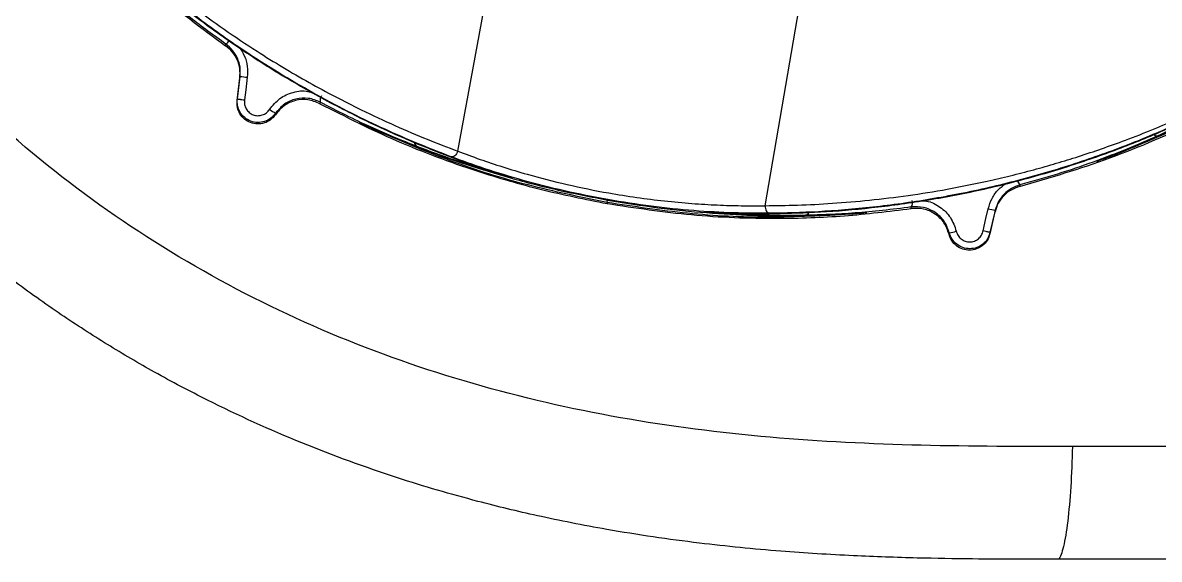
# Model space of a CAD drawing. Extents: x -54 to 18, y -18 to 89.
# Drawn here: x -45.578 to -40.585, y 5.88 to 8.237 of the extents above; entities that cross this region are included whole.
import ezdxf

# ---------------------------------------------------------------- set-up
doc = ezdxf.new("R2010")
doc.units = 0
doc.header["$MEASUREMENT"] = 0
doc.layers.add('GEOMETRY', color=2, linetype='Continuous', lineweight=25)

# ---------------------------------------------------------------- blocks, each defined once
blk = doc.blocks.new('2026 MINI-ASPIRE')
at = {"layer": 'GEOMETRY'}
for p, q in [((-25.7911, -43.0789), (-25.632, -42.2109)), ((-24.4409, -43.3184), (-24.2918, -42.4486)), ((-26.7608, -42.8557), (-26.7486, -42.757)), ((-26.7596, -42.8492), (-26.7474, -42.7502)), ((-26.7474, -42.7502), (-26.7486, -42.757)), ((-26.7608, -42.8557), (-26.7596, -42.8492)), ((-26.3959, -42.8632), (-26.3972, -42.8702)), ((-26.5927, -42.9186), (-26.5916, -42.9121)), ((-25.1348, -43.3043), (-25.1355, -43.3087)), ((-25.1348, -43.3043), (-25.1329, -43.2938)), ((-25.1325, -43.2918), (-25.1329, -43.2936)), ((-23.8, -43.3309), (-23.7988, -43.3238)), ((-23.43, -43.3387), (-23.4525, -43.4358)), ((-23.4312, -43.3454), (-23.43, -43.3387)), ((-23.4536, -43.4424), (-23.4312, -43.3454)), ((-23.6319, -43.4371), (-23.6331, -43.4436)), ((-23.4525, -43.4358), (-23.4536, -43.4424)), ((-18.8984, -44.3762), (-23.0914, -44.3762)), ((-18.8984, -44.8713), (-23.1516, -44.8713))]:
    blk.add_line(p, q, dxfattribs=at)
at = {"layer": 'GEOMETRY', "flags": 128}
for points in [[(-26.8117, -42.6155), (-26.8109, -42.6116), (-26.8103, -42.6085)], [(-26.7159, -42.7545), (-26.7228, -42.8099), (-26.7283, -42.8534)], [(-25.7911, -43.0789), (-25.7933, -43.0848), (-25.7962, -43.0902), (-25.7997, -43.095), (-25.8037, -43.0989), (-25.808, -43.1018), (-25.8124, -43.1036), (-25.8167, -43.1041), (-25.8208, -43.1034)], [(-23.3221, -43.2273), (-23.3227, -43.2312), (-23.3233, -43.2343)], [(-24.4409, -43.3184), (-24.4409, -43.3246), (-24.44, -43.3307), (-24.4384, -43.3364), (-24.436, -43.3415), (-24.433, -43.3457), (-24.4294, -43.3489), (-24.4256, -43.3509), (-24.4215, -43.3516)], [(-23.4834, -43.429), (-23.4708, -43.3746), (-23.461, -43.3318)]]:
    blk.add_lwpolyline(points, dxfattribs=at)
at = {"layer": 'GEOMETRY'}
for centre, radius, start, end in [((-26.8354, -42.5671), 0.0484, 301.2146, 327.2857), ((-26.6398, -42.0731), 0.6856, 260.9749, 263.6296), ((-26.3616, -42.8569), 0.0349, 142.4437, 190.2784), ((-26.4589, -42.6732), 0.2733, 234.3684, 240.9505), ((-22.7198, -42.9939), 0.0178, 221.149, 284.3296), ((-25.9618, -43.0404), 0.0198, 179.1179, 240.2046), ((-23.2949, -43.2021), 0.0371, 188.4901, 222.7741), ((-23.8289, -43.3062), 0.0349, 329.6049, 17.4397), ((-23.2981, -42.6659), 0.6856, 256.2538, 258.9084), ((-24.2674, -43.341), 0.0198, 279.669, 340.6787), ((-23.6744, -43.1671), 0.2733, 278.9329, 285.5149)]:
    blk.add_arc(centre, radius, start, end, dxfattribs=at)
for points, knots in [([(-28.5788, -38.5792), (-28.5938, -38.7173), (-28.6241, -38.9968), (-28.6163, -39.4232), (-28.5674, -39.8542), (-28.4722, -40.2832), (-28.3319, -40.7031), (-28.1514, -41.0991), (-27.9364, -41.466), (-27.6936, -41.8007), (-27.4224, -42.1056), (-27.13, -42.3806), (-26.917, -42.5378), (-26.8117, -42.6155)], [0, 0, 0, 0, 0.0898729, 0.1818231, 0.2754404, 0.3702648, 0.4657983, 0.5615202, 0.6514757, 0.7406968, 0.8287714, 0.9153191, 1, 1, 1, 1]), ([(-23.3233, -43.2343), (-23.19, -43.195), (-22.9203, -43.1157), (-22.5296, -42.9446), (-22.1505, -42.7339), (-21.791, -42.4811), (-21.4573, -42.1903), (-21.161, -41.8715), (-20.9048, -41.5321), (-20.6891, -41.1793), (-20.5118, -40.8118), (-20.3703, -40.4361), (-20.307, -40.1791), (-20.2758, -40.052)], [0, 0, 0, 0, 0.0898722, 0.1818218, 0.2754387, 0.3702628, 0.4657961, 0.561518, 0.6514737, 0.7406952, 0.8287702, 0.9153185, 1, 1, 1, 1]), ([(-20.5458, -40.8618), (-20.5834, -40.9427), (-20.6573, -41.1015), (-20.7843, -41.3261), (-20.9184, -41.5352), (-21.0589, -41.7282), (-21.2037, -41.9058), (-21.3514, -42.0683), (-21.5557, -42.2713), (-21.8269, -42.5026), (-22.1754, -42.7423), (-22.5339, -42.9431), (-22.7831, -43.0454), (-22.9058, -43.0957)], [0, 0, 0, 0, 0.080189, 0.157498, 0.231929, 0.30348, 0.372151, 0.437943, 0.500854, 0.631228, 0.757877, 0.880801, 1, 1, 1, 1]), ([(-27.443, -42.0176), (-27.4169, -42.0436), (-27.3649, -42.0953), (-27.28, -42.1747), (-27.1905, -42.2543), (-27.084, -42.344), (-26.9604, -42.4413), (-26.8188, -42.544), (-26.6483, -42.658), (-26.4455, -42.7795), (-26.24, -42.8868), (-26.0663, -42.9676), (-25.9222, -43.0289), (-25.8351, -43.0622), (-25.7911, -43.0789)], [0, 0, 0, 0, 0.062726, 0.124875, 0.186872, 0.24887, 0.334808, 0.417017, 0.498695, 0.623888, 0.74857, 0.831862, 0.915167, 1, 1, 1, 1]), ([(-25.8208, -43.1034), (-25.8637, -43.0868), (-25.9496, -43.0537), (-26.0918, -42.9923), (-26.2392, -42.9228), (-26.3899, -42.8445), (-26.5411, -42.7584), (-26.7148, -42.65), (-26.9068, -42.5164), (-27.1063, -42.3591), (-27.2892, -42.1978), (-27.3931, -42.0937), (-27.4452, -42.0414)], [0, 0, 0, 0, 0.083888, 0.16767, 0.251439, 0.334347, 0.417696, 0.50154, 0.625868, 0.751248, 0.87519, 1, 1, 1, 1]), ([(-27.3981, -42.0919), (-27.3483, -42.1402), (-27.2492, -42.2366), (-27.0749, -42.3865), (-26.8856, -42.5333), (-26.6818, -42.6738), (-26.4696, -42.8029), (-26.2562, -42.9168), (-26.0486, -43.0143), (-25.9264, -43.0635), (-25.8654, -43.088)], [0, 0, 0, 0, 0.12569, 0.25037, 0.375563, 0.500264, 0.625538, 0.750116, 0.875235, 1, 1, 1, 1]), ([(-26.8103, -42.6085), (-26.8629, -42.5705), (-26.9679, -42.4946), (-27.1005, -42.3855), (-27.2137, -42.2855), (-27.275, -42.2266), (-27.3057, -42.197)], [0, 0, 0, 0, 0.281186, 0.561367, 0.779999, 1, 1, 1, 1]), ([(-26.7486, -42.757), (-26.748, -42.7434), (-26.7467, -42.7162), (-26.7589, -42.6769), (-26.78, -42.6414), (-26.8011, -42.6241), (-26.8117, -42.6155)], [0, 0, 0, 0, 0.249567, 0.499548, 0.749672, 1, 1, 1, 1]), ([(-26.7474, -42.7502), (-26.7468, -42.7366), (-26.7455, -42.7093), (-26.7578, -42.6699), (-26.779, -42.6344), (-26.7999, -42.6172), (-26.8103, -42.6085)], [0, 0, 0, 0, 0.249238, 0.498989, 0.749129, 1, 1, 1, 1]), ([(-26.7506, -42.6236), (-26.7428, -42.6352), (-26.7261, -42.6603), (-26.7137, -42.7061), (-26.7152, -42.7384), (-26.7159, -42.7545)], [0, 0, 0, 0, 0.303273, 0.651893, 1, 1, 1, 1]), ([(-23.0914, -44.3762), (-23.3128, -44.3763), (-23.5342, -44.3761), (-23.9769, -44.3651), (-24.1982, -44.3545), (-24.6393, -44.316), (-24.8592, -44.2882), (-25.2951, -44.2109), (-25.5112, -44.1615), (-25.9366, -44.0385), (-26.1459, -43.9651), (-26.5541, -43.7933), (-26.753, -43.695), (-27.1368, -43.4739), (-27.3216, -43.3511), (-27.6734, -43.0823), (-27.8404, -42.9364), (-27.9968, -42.7796)], [0, 0, 0, 0, 0.125, 0.125, 0.25, 0.25, 0.375, 0.375, 0.5, 0.5, 0.625, 0.625, 0.75, 0.75, 0.875, 0.875, 1, 1, 1, 1]), ([(-26.6181, -42.8953), (-26.6041, -42.8782), (-26.5761, -42.844), (-26.5151, -42.8174), (-26.4613, -42.8106), (-26.4331, -42.8212), (-26.4249, -42.8243)], [0, 0, 0, 0, 0.293459, 0.586273, 0.879025, 1, 1, 1, 1]), ([(-26.5927, -42.9186), (-26.5993, -42.9265), (-26.6124, -42.9425), (-26.6406, -42.9565), (-26.6714, -42.9611), (-26.7021, -42.9551), (-26.7292, -42.9395), (-26.7495, -42.9158), (-26.7616, -42.8867), (-26.7611, -42.8661), (-26.7608, -42.8557)], [0, 0, 0, 0, 0.124967, 0.249935, 0.374904, 0.499874, 0.624844, 0.749815, 0.874787, 1, 1, 1, 1]), ([(-26.5916, -42.9121), (-26.5981, -42.9201), (-26.6113, -42.936), (-26.6395, -42.95), (-26.6703, -42.9545), (-26.7011, -42.9486), (-26.7281, -42.9329), (-26.7484, -42.9092), (-26.7604, -42.8801), (-26.7599, -42.8595), (-26.7596, -42.8492)], [0, 0, 0, 0, 0.1251697, 0.2501305, 0.3751335, 0.5001511, 0.6251397, 0.7500909, 0.8750349, 1, 1, 1, 1]), ([(-26.7596, -42.8492), (-26.7592, -42.8493), (-26.7586, -42.8494), (-26.7546, -42.85), (-26.7505, -42.8506), (-26.7455, -42.8512), (-26.7382, -42.8522), (-26.7322, -42.8529), (-26.7283, -42.8534)], [0, 0, 0, 0, 0.238711, 0.367881, 0.5, 0.632119, 0.761289, 1, 1, 1, 1]), ([(-26.7283, -42.8534), (-26.7285, -42.8603), (-26.729, -42.874), (-26.7213, -42.8934), (-26.7082, -42.9095), (-26.6904, -42.9202), (-26.67, -42.9242), (-26.6496, -42.921), (-26.631, -42.9113), (-26.6224, -42.9006), (-26.6181, -42.8953)], [0, 0, 0, 0, 0.125019, 0.250024, 0.374989, 0.499919, 0.624841, 0.749786, 0.874765, 1, 1, 1, 1]), ([(-26.3972, -42.8702), (-26.4144, -42.8632), (-26.4487, -42.8493), (-26.505, -42.8537), (-26.5569, -42.876), (-26.5808, -42.9044), (-26.5927, -42.9186)], [0, 0, 0, 0, 0.249975, 0.499864, 0.749685, 1, 1, 1, 1]), ([(-26.3959, -42.8632), (-26.4128, -42.8563), (-26.4465, -42.8427), (-26.5027, -42.8468), (-26.5553, -42.8691), (-26.5795, -42.8977), (-26.5916, -42.9121)], [0, 0, 0, 0, 0.251408, 0.501549, 0.75077, 1, 1, 1, 1]), ([(-26.3972, -42.8702), (-26.2856, -42.9266), (-26.062, -43.0397), (-25.7341, -43.1607), (-25.4249, -43.2514), (-25.2319, -43.2896), (-25.1355, -43.3087)], [0, 0, 0, 0, 0.279611, 0.560094, 0.78039, 1, 1, 1, 1]), ([(-25.9716, -43.0576), (-26.0039, -43.0449), (-26.0683, -43.0195), (-26.1737, -42.9733), (-26.2831, -42.9219), (-26.3582, -42.8828), (-26.3959, -42.8632)], [0, 0, 0, 0, 0.251319, 0.501728, 0.749711, 1, 1, 1, 1]), ([(-24.4409, -43.3184), (-24.3943, -43.3178), (-24.3018, -43.3166), (-24.1465, -43.3087), (-23.9835, -43.295), (-23.8138, -43.2744), (-23.64, -43.2466), (-23.4896, -43.2165), (-23.363, -43.1869), (-23.2617, -43.1608), (-23.1615, -43.1324), (-23.0619, -43.1017), (-22.9604, -43.0678), (-22.8495, -43.0277), (-22.737, -42.9836), (-22.6254, -42.9363), (-22.5583, -42.9054), (-22.5248, -42.89)], [0, 0, 0, 0, 0.083992, 0.166802, 0.249894, 0.332773, 0.41556, 0.499717, 0.548273, 0.598608, 0.647843, 0.697091, 0.74963, 0.805338, 0.874327, 0.937162, 1, 1, 1, 1]), ([(-22.5309, -42.9131), (-22.5983, -42.9445), (-22.7325, -43.0069), (-22.9607, -43.0956), (-23.2029, -43.1748), (-23.4571, -43.2414), (-23.7157, -43.2927), (-23.97, -43.3275), (-24.2125, -43.3472), (-24.3519, -43.3502), (-24.4215, -43.3516)], [0, 0, 0, 0, 0.125679, 0.250401, 0.375573, 0.500293, 0.625558, 0.750126, 0.875243, 1, 1, 1, 1]), ([(-26.1555, -42.9855), (-26.1627, -42.9821), (-26.1772, -42.9754), (-26.1965, -42.9661), (-26.2115, -42.9587), (-26.2202, -42.9541), (-26.2215, -42.953), (-26.2151, -42.9556), (-26.2021, -42.9614), (-26.1895, -42.9672), (-26.1832, -42.9701)], [0, 0, 0, 0, 0.124806, 0.249876, 0.374961, 0.500027, 0.625052, 0.75002, 0.874973, 1, 1, 1, 1]), ([(-26.1832, -42.9701), (-26.1322, -42.9927), (-26.0411, -43.0331), (-25.96, -43.0639), (-25.9242, -43.0774)], [0, 0, 0, 0, 0.559695, 1, 1, 1, 1]), ([(-25.1348, -43.3043), (-25.2511, -43.2806), (-25.4842, -43.2332), (-25.8261, -43.1265), (-26.0456, -43.0325), (-26.1555, -42.9855)], [0, 0, 0, 0, 0.332127, 0.66546, 1, 1, 1, 1]), ([(-24.3743, -43.3525), (-24.3083, -43.3504), (-24.1761, -43.3463), (-23.947, -43.326), (-23.7072, -43.2923), (-23.4639, -43.244), (-23.2244, -43.1822), (-22.9963, -43.1094), (-22.7815, -43.0286), (-22.6555, -42.9724), (-22.5925, -42.9443)], [0, 0, 0, 0, 0.125312, 0.250889, 0.375194, 0.500597, 0.62496, 0.750182, 0.874953, 1, 1, 1, 1]), ([(-22.9398, -43.106), (-22.8831, -43.0838), (-22.7819, -43.0441), (-22.6919, -43.0026), (-22.6523, -42.9843)], [0, 0, 0, 0, 0.559801, 1, 1, 1, 1]), ([(-22.7154, -43.0112), (-22.7601, -43.0309), (-22.8494, -43.0701), (-22.9986, -43.127), (-23.1558, -43.1806), (-23.2666, -43.2117), (-23.3221, -43.2273)], [0, 0, 0, 0, 0.251043, 0.501732, 0.750216, 1, 1, 1, 1]), ([(-25.9242, -43.0774), (-25.8684, -43.0976), (-25.7572, -43.1377), (-25.5615, -43.1972), (-25.3524, -43.2514), (-25.2059, -43.2796), (-25.1329, -43.2936)], [0, 0, 0, 0, 0.251481, 0.500567, 0.751064, 1, 1, 1, 1]), ([(-25.7911, -43.0789), (-25.7591, -43.0909), (-25.6974, -43.114), (-25.5943, -43.1483), (-25.4683, -43.1862), (-25.3124, -43.2264), (-25.1488, -43.2598), (-25.0049, -43.2828), (-24.8822, -43.2982), (-24.7634, -43.3091), (-24.6505, -43.3158), (-24.5416, -43.3191), (-24.4754, -43.3187), (-24.4409, -43.3184)], [0, 0, 0, 0, 0.087568, 0.168532, 0.250011, 0.37453, 0.499657, 0.582395, 0.665029, 0.749545, 0.830717, 0.911759, 1, 1, 1, 1]), ([(-23.1515, -44.8713), (-23.2089, -44.8713), (-23.335, -44.8713), (-23.5419, -44.8702), (-23.7851, -44.8663), (-24.0659, -44.8565), (-24.3853, -44.8368), (-24.6788, -44.8079), (-24.9337, -44.7739), (-25.1211, -44.7437), (-25.2906, -44.7122), (-25.4796, -44.6727), (-25.7353, -44.611), (-26.0823, -44.5095), (-26.4808, -44.3643), (-26.8354, -44.2041), (-27.1177, -44.0547), (-27.3316, -43.9293), (-27.5401, -43.7947), (-27.7024, -43.6792), (-27.8209, -43.589), (-27.8925, -43.5326), (-27.9622, -43.4758), (-28.0299, -43.4188), (-28.0958, -43.3615), (-28.1597, -43.304), (-28.2218, -43.2465), (-28.2821, -43.1889), (-28.3213, -43.1501), (-28.3407, -43.1308)], [0, 0, 0, 0, 0.030509, 0.067134, 0.110194, 0.159976, 0.216708, 0.280541, 0.316907, 0.35359, 0.381614, 0.408673, 0.456364, 0.521605, 0.60109, 0.681955, 0.728504, 0.771062, 0.81394, 0.860616, 0.877023, 0.893202, 0.909151, 0.92487, 0.940359, 0.955616, 0.970643, 0.985437, 1, 1, 1, 1]), ([(-25.1325, -43.2918), (-25.1965, -43.2795), (-25.324, -43.2549), (-25.5062, -43.2078), (-25.676, -43.1562), (-25.7726, -43.121), (-25.8208, -43.1034)], [0, 0, 0, 0, 0.250521, 0.499832, 0.750132, 1, 1, 1, 1]), ([(-22.9058, -43.0957), (-22.9137, -43.0987), (-22.9297, -43.1047), (-22.9521, -43.1128), (-22.9709, -43.1193), (-22.9809, -43.1225), (-22.984, -43.1233), (-22.9838, -43.123), (-22.981, -43.1218), (-22.9742, -43.1191), (-22.961, -43.114), (-22.9469, -43.1087), (-22.9398, -43.106)], [0, 0, 0, 0, 0.125385, 0.25058, 0.375683, 0.50068, 0.563444, 0.626123, 0.687937, 0.751091, 0.875341, 1, 1, 1, 1]), ([(-25.6034, -43.1793), (-25.596, -43.1815), (-25.5814, -43.1861), (-25.565, -43.1912), (-25.5547, -43.1946), (-25.5516, -43.1959), (-25.5562, -43.1951), (-25.5679, -43.1922), (-25.5855, -43.1874), (-25.6006, -43.183), (-25.6082, -43.1808)], [0, 0, 0, 0, 0.125118, 0.250051, 0.375057, 0.500098, 0.625146, 0.75017, 0.875131, 1, 1, 1, 1]), ([(-23.461, -43.3318), (-23.4561, -43.3164), (-23.4464, -43.2855), (-23.419, -43.2468), (-23.3947, -43.2291), (-23.3834, -43.2209)], [0, 0, 0, 0, 0.3492333, 0.6981174, 1, 1, 1, 1]), ([(-23.3233, -43.2343), (-23.3361, -43.2387), (-23.3618, -43.2477), (-23.3938, -43.2736), (-23.4188, -43.3064), (-23.427, -43.3324), (-23.4312, -43.3454)], [0, 0, 0, 0, 0.249566, 0.499546, 0.749671, 1, 1, 1, 1]), ([(-23.3221, -43.2273), (-23.3349, -43.2318), (-23.3604, -43.2407), (-23.3924, -43.2667), (-23.4176, -43.2995), (-23.4258, -43.3256), (-23.43, -43.3387)], [0, 0, 0, 0, 0.250075, 0.50007, 0.749973, 1, 1, 1, 1]), ([(-25.1355, -43.3087), (-25.0119, -43.3274), (-24.7642, -43.3649), (-24.4149, -43.3774), (-24.0928, -43.3669), (-23.8975, -43.3429), (-23.8, -43.3309)], [0, 0, 0, 0, 0.27961, 0.560093, 0.780389, 1, 1, 1, 1]), ([(-24.0666, -43.356), (-24.186, -43.3624), (-24.4244, -43.3751), (-24.7822, -43.3577), (-25.0174, -43.3221), (-25.1348, -43.3043)], [0, 0, 0, 0, 0.33454, 0.667873, 1, 1, 1, 1]), ([(-25.1329, -43.2936), (-25.059, -43.3056), (-24.9116, -43.3295), (-24.6962, -43.3506), (-24.4925, -43.3619), (-24.3744, -43.3625), (-24.3154, -43.3628)], [0, 0, 0, 0, 0.250516, 0.499829, 0.750128, 1, 1, 1, 1]), ([(-24.4215, -43.3516), (-24.4732, -43.3515), (-24.576, -43.3514), (-24.7536, -43.3414), (-24.9406, -43.323), (-25.0687, -43.3021), (-25.1325, -43.2918)], [0, 0, 0, 0, 0.251486, 0.500567, 0.751065, 1, 1, 1, 1]), ([(-23.7988, -43.3238), (-23.8411, -43.3293), (-23.9257, -43.3403), (-24.0465, -43.3509), (-24.1612, -43.3579), (-24.2298, -43.3596), (-24.2641, -43.3605)], [0, 0, 0, 0, 0.251339, 0.50175, 0.75147, 1, 1, 1, 1]), ([(-23.6331, -43.4436), (-23.6394, -43.4261), (-23.652, -43.3913), (-23.6931, -43.3525), (-23.7445, -43.3289), (-23.7815, -43.3303), (-23.8, -43.3309)], [0, 0, 0, 0, 0.249976, 0.499864, 0.749686, 1, 1, 1, 1]), ([(-23.6319, -43.4371), (-23.6383, -43.4195), (-23.6512, -43.3842), (-23.6928, -43.3453), (-23.7442, -43.322), (-23.7806, -43.3232), (-23.7988, -43.3238)], [0, 0, 0, 0, 0.248885, 0.498094, 0.74819, 1, 1, 1, 1]), ([(-23.7584, -43.2973), (-23.7495, -43.2972), (-23.7193, -43.297), (-23.6711, -43.3219), (-23.623, -43.3679), (-23.6085, -43.4096), (-23.6013, -43.4304)], [0, 0, 0, 0, 0.122125, 0.414597, 0.70719, 1, 1, 1, 1]), ([(-24.6477, -43.3512), (-24.6556, -43.3506), (-24.6714, -43.3495), (-24.6895, -43.348), (-24.7015, -43.3467), (-24.706, -43.3459), (-24.7027, -43.3457), (-24.6919, -43.346), (-24.6747, -43.3469), (-24.6594, -43.3477), (-24.6517, -43.3481)], [0, 0, 0, 0, 0.1251619, 0.2500806, 0.3750705, 0.5001011, 0.625146, 0.7501723, 0.8751357, 1, 1, 1, 1]), ([(-24.3154, -43.3628), (-24.2664, -43.3621), (-24.179, -43.361), (-24.0793, -43.3541), (-24.0354, -43.351)], [0, 0, 0, 0, 0.559696, 1, 1, 1, 1]), ([(-24.0354, -43.351), (-24.0285, -43.3505), (-24.0146, -43.3494), (-24.0004, -43.3484), (-23.9934, -43.3482), (-23.995, -43.3488), (-24.0048, -43.3501), (-24.0214, -43.3519), (-24.0428, -43.354), (-24.0587, -43.3553), (-24.0666, -43.356)], [0, 0, 0, 0, 0.125126, 0.250207, 0.375231, 0.500191, 0.625118, 0.750049, 0.875018, 1, 1, 1, 1]), ([(-23.4525, -43.4358), (-23.4558, -43.4456), (-23.4624, -43.4652), (-23.4838, -43.4884), (-23.5109, -43.5036), (-23.5417, -43.509), (-23.5726, -43.504), (-23.6, -43.4891), (-23.6217, -43.4662), (-23.6285, -43.4468), (-23.6319, -43.4371)], [0, 0, 0, 0, 0.125204, 0.250151, 0.375117, 0.500122, 0.625139, 0.750124, 0.875068, 1, 1, 1, 1]), ([(-23.6013, -43.4304), (-23.5991, -43.4369), (-23.5947, -43.4499), (-23.5806, -43.4653), (-23.5625, -43.4754), (-23.5419, -43.4787), (-23.5215, -43.4747), (-23.5037, -43.4642), (-23.4898, -43.4485), (-23.4855, -43.4355), (-23.4834, -43.429)], [0, 0, 0, 0, 0.124996, 0.249957, 0.374884, 0.499807, 0.624756, 0.749737, 0.874786, 1, 1, 1, 1]), ([(-23.4525, -43.4358), (-23.4529, -43.4357), (-23.4536, -43.4357), (-23.4575, -43.4348), (-23.4615, -43.434), (-23.4665, -43.4329), (-23.4737, -43.4312), (-23.4796, -43.4299), (-23.4834, -43.429)], [0, 0, 0, 0, 0.238711, 0.367881, 0.5, 0.632119, 0.761289, 1, 1, 1, 1]), ([(-23.4536, -43.4424), (-23.4569, -43.4521), (-23.4635, -43.4717), (-23.4849, -43.4949), (-23.5121, -43.5101), (-23.5429, -43.5155), (-23.5738, -43.5105), (-23.6011, -43.4957), (-23.6228, -43.4728), (-23.6297, -43.4533), (-23.6331, -43.4436)], [0, 0, 0, 0, 0.125019, 0.250019, 0.375018, 0.500016, 0.625013, 0.750009, 0.875005, 1, 1, 1, 1]), ([(-29.1638, -44.1083), (-29.153, -44.1191), (-29.1312, -44.1406), (-29.098, -44.1727), (-29.0642, -44.2048), (-29.0298, -44.237), (-28.9948, -44.2691), (-28.9592, -44.3012), (-28.923, -44.3333), (-28.8861, -44.3654), (-28.8487, -44.3974), (-28.8106, -44.4293), (-28.7718, -44.4612), (-28.6698, -44.5436), (-28.5018, -44.6707), (-28.2635, -44.8319), (-28.018, -44.9801), (-27.8223, -45.0851), (-27.6793, -45.1557), (-27.5949, -45.1957), (-27.511, -45.2338), (-27.4278, -45.2701), (-27.3453, -45.3046), (-27.2903, -45.3264), (-27.2629, -45.3373)], [0, 0, 0, 0, 0.0200689, 0.0403317, 0.0607882, 0.0814383, 0.1022821, 0.1233192, 0.1445497, 0.1659735, 0.1875903, 0.2094001, 0.2314026, 0.2535978, 0.3819825, 0.5085852, 0.6319671, 0.7592705, 0.8008404, 0.8418327, 0.8822461, 0.9220793, 0.9613311, 1, 1, 1, 1]), ([(-27.4114, -45.3634), (-27.4264, -45.3571), (-27.4568, -45.3446), (-27.5025, -45.3251), (-27.5489, -45.3048), (-27.5958, -45.2839), (-27.6433, -45.2622), (-27.6913, -45.2397), (-27.7399, -45.2163), (-27.789, -45.1922), (-27.8386, -45.1672), (-27.9581, -45.1056), (-28.1375, -45.0061), (-28.3723, -44.8602), (-28.6012, -44.7021), (-28.7783, -44.5656), (-28.9062, -44.4595), (-28.981, -44.395), (-29.0512, -44.3323), (-29.1168, -44.2716), (-29.1782, -44.2132), (-29.2172, -44.1745), (-29.2362, -44.1557)], [0, 0, 0, 0, 0.0221985, 0.0447741, 0.067727, 0.0910574, 0.1147653, 0.138851, 0.1633145, 0.1881558, 0.213375, 0.238972, 0.3713058, 0.4926981, 0.6154626, 0.7500807, 0.7970246, 0.8418554, 0.8845703, 0.925167, 0.9636439, 1, 1, 1, 1]), ([(-23.0914, -44.3762), (-23.0924, -44.4371), (-23.0949, -44.497), (-23.1019, -44.6082), (-23.1065, -44.6597), (-23.1174, -44.7487), (-23.1236, -44.7864), (-23.137, -44.8434), (-23.1442, -44.8628), (-23.1516, -44.8713)], [0, 0, 0, 0, 0.25, 0.25, 0.5, 0.5, 0.75, 0.75, 1, 1, 1, 1])]:
    blk.add_open_spline(points, degree=3, knots=knots, dxfattribs=at)
for points in [[(-22.3092, -42.8026), (-22.3796, -42.842), (-22.5205, -42.9209), (-22.6504, -42.9811), (-22.7154, -43.0112)], [(-25.6082, -43.1808), (-25.674, -43.1606), (-25.8055, -43.1202), (-25.9162, -43.0785), (-25.9716, -43.0576)], [(-25.8654, -43.088), (-25.8251, -43.1034), (-25.7444, -43.1342), (-25.6504, -43.1642), (-25.6034, -43.1793)], [(-24.6517, -43.3481), (-24.6024, -43.3501), (-24.5038, -43.3542), (-24.4175, -43.3531), (-24.3743, -43.3525)], [(-24.2641, -43.3605), (-24.3233, -43.361), (-24.4416, -43.3622), (-24.579, -43.3549), (-24.6477, -43.3512)]]:
    blk.add_open_spline(points, degree=3, dxfattribs=at)

msp = doc.modelspace()

# ---------------------------------------------------------------- block references
msp.add_blockref('2026 MINI-ASPIRE', (-17.8759, 50.7518))

doc.saveas('drawing.dxf')
